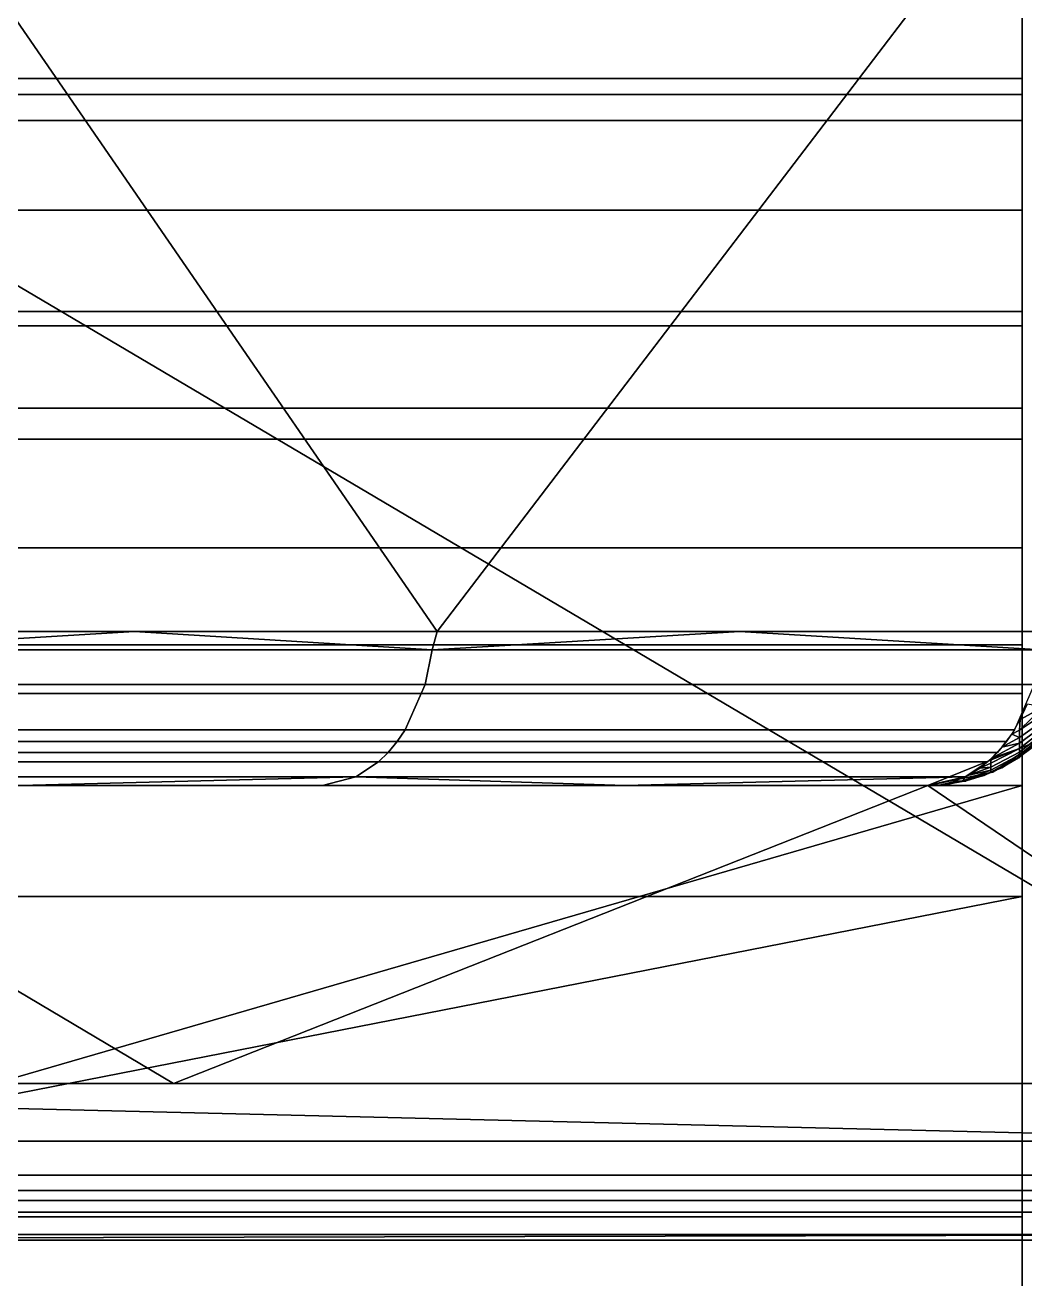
# Model space of a CAD drawing. Extents: x -11.8 to 11.8, y -23.6 to 0.1.
# Drawn here: x 6.891 to 9.969, y -6.987 to -3.127 of the extents above; entities that cross this region are included whole.
import ezdxf

# ---------------------------------------------------------------- set-up
doc = ezdxf.new("R2010")
doc.units = 0
doc.header["$MEASUREMENT"] = 0
doc.layers.add('COURO', color=7, linetype='CONTINUOUS')
doc.layers.add('METALICO', color=253, linetype='CONTINUOUS')

msp = doc.modelspace()

# ---------------------------------------------------------------- linework, layer by layer
at = {"layer": 'COURO'}
for points in [[(9.961, -3.3196, -57.2413), (9.961, -2.5033, -53.4343), (9.961, -0.0033, -53.4343)], [(9.961, -0.0033, -53.4343), (9.961, -0.8244, -57.7565), (9.961, -3.3196, -57.2413)], [(9.961, -0.8244, -57.7565), (9.961, -3.1736, -61.4765), (9.961, -3.3196, -57.2413)], [(9.961, -2.7459, -60.9923), (-0.1006, -2.7459, -60.9923), (-0.1006, -3.291, -61.6004), (9.961, -3.291, -61.6004)], [(9.961, -2.8741, -56.0324), (-0.1006, -2.8741, -56.0324), (-0.1006, -3.3409, -57.2884), (9.961, -3.3409, -57.2884)], [(9.961, -5.6249, -60.3789), (9.961, -3.3196, -57.2413), (9.961, -3.1736, -61.4765)], [(9.961, -3.1736, -61.4765), (9.961, -6.7233, -64.0757), (9.961, -5.6249, -60.3789)], [(9.961, -3.291, -61.6004), (-0.1006, -3.291, -61.6004), (-0.1006, -4.0082, -62.2865), (9.961, -4.0082, -62.2865)], [(9.961, -3.3409, -57.2884), (-0.1006, -3.3409, -57.2884), (-0.1006, -3.6969, -57.9887), (9.961, -3.6969, -57.9887)], [(-0.039, -3.4202, -12.7558), (9.961, -9.0976, -21.7269), (-10.039, -9.0976, -21.7269)], [(-10.039, -3.4202, -12.7558), (9.961, -3.4202, -12.7558), (9.961, -3.4202, 0.364), (-10.039, -3.4202, 0.364)], [(9.961, -5.4681, 0.364), (-10.039, -5.4681, 0.364), (-10.039, -3.4202, 0.364), (9.961, -3.4202, 0.364)], [(9.961, -3.4202, -12.7558), (9.961, -9.0976, -21.7269), (-0.039, -3.4202, -12.7558)], [(9.961, -8.4759, -15.8383), (9.961, -5.4681, -11.3219), (9.961, -3.4202, -12.7558)], [(9.961, -5.4681, -11.3219), (9.961, -5.4681, -5.479), (9.961, -3.4202, -8.3825)], [(9.961, -5.4681, -5.479), (9.961, -5.4681, 0.364), (9.961, -3.4202, -4.0093)], [(9.961, -5.4681, 0.364), (9.961, -3.4202, 0.364), (9.961, -3.4202, -4.0093)], [(9.961, -3.4202, -4.0093), (9.961, -3.4202, -8.3825), (9.961, -5.4681, -5.479)], [(9.961, -3.4202, -8.3825), (9.961, -3.4202, -12.7558), (9.961, -5.4681, -11.3219)], [(9.961, -3.4202, -12.7558), (9.961, -6.767, -17.8176), (9.961, -8.4759, -15.8383)], [(9.961, -3.6969, -57.9887), (-0.1006, -3.6969, -57.9887), (-0.1006, -4.0532, -58.5706), (9.961, -4.0532, -58.5706)], [(9.961, -4.0082, -62.2865), (-0.1006, -4.0082, -62.2865), (-0.1006, -5.0349, -63.0926), (9.961, -5.0349, -63.0926)], [(9.961, -4.0532, -58.5706), (-0.1006, -4.0532, -58.5706), (-0.1006, -4.3059, -58.9323), (9.961, -4.3059, -58.9323)], [(9.961, -4.3059, -58.9323), (-0.1006, -4.3059, -58.9323), (-0.1006, -4.4014, -59.0599), (9.961, -4.4014, -59.0599)], [(9.961, -4.4014, -59.0599), (-0.1006, -4.4014, -59.0599), (-0.1006, -4.736, -59.4741), (9.961, -4.736, -59.4741)], [(9.961, -4.736, -59.4741), (-0.1006, -4.736, -59.4741), (-0.1006, -5.1846, -59.9615), (9.961, -5.1846, -59.9615)], [(9.961, -5.0349, -63.0926), (-0.1006, -5.0349, -63.0926), (-0.1006, -7.5665, -64.4375), (9.961, -7.5665, -64.4375)], [(9.961, -5.1846, -59.9615), (-0.1006, -5.1846, -59.9615), (-0.1006, -5.8095, -60.5384), (9.961, -5.8095, -60.5384)], [(-10.039, -5.4681, -11.3219), (-10.039, -5.4681, 0.364), (9.961, -5.4681, 0.364), (9.961, -5.4681, -11.3219)], [(-10.039, -11.2701, -20.4899), (-10.039, -5.4681, -11.3219), (9.961, -5.4681, -11.3219)], [(9.961, -5.4681, -11.3219), (9.961, -11.2701, -20.4899), (-10.039, -11.2701, -20.4899)], [(9.961, -9.014, -62.2955), (9.961, -5.6249, -60.3789), (9.961, -6.7233, -64.0757)], [(9.961, -5.8095, -60.5384), (-0.1006, -5.8095, -60.5384), (4.9302, -6.7964, -61.2635)], [(4.9302, -6.7964, -61.2635), (9.961, -6.7964, -61.2635), (9.961, -5.8095, -60.5384)], [(9.961, -6.7233, -64.0757), (9.961, -10.9789, -65.1919), (9.961, -9.014, -62.2955)], [(9.961, -6.767, -17.8176), (9.961, -9.8396, -23.0504), (9.961, -8.4759, -15.8383)], [(9.961, -6.7964, -61.2635), (4.9302, -6.7964, -61.2635), (4.9302, -8.0694, -61.9423), (9.961, -8.0694, -61.9423)]]:
    msp.add_3dface(points, dxfattribs=at)
at = {"layer": 'METALICO'}
for points in [[(0, -6.3855, 11.5224), (11.0227, -6.3855, 11.5224), (0, 0.1319, 11.75)], [(11.0227, -6.3855, 11.5224), (11.2503, 0.1319, 11.75), (0, 0.1319, 11.75)], [(8.1598, -4.9943, 8.1598), (6.2958, -4.9943, 10.0238), (6.3963, -2.4312, 10.1133)], [(10.1133, -2.4312, 6.3963), (8.1598, -4.9943, 8.1598), (6.3963, -2.4312, 10.1133)], [(10.1133, -2.4312, 6.3963), (10.0238, -4.9943, 6.2958), (8.1598, -4.9943, 8.1598)], [(6.2958, -4.9943, 10.0238), (7.2278, -4.9943, 9.0918), (6.2914, -5.0508, 10.0194)], [(8.144, -5.0508, 8.1669), (6.2914, -5.0508, 10.0194), (7.2278, -4.9943, 9.0918)], [(7.2278, -4.9943, 9.0918), (8.1598, -4.9943, 8.1598), (8.144, -5.0508, 8.1669)], [(8.1598, -4.9943, 8.1598), (9.0918, -4.9943, 7.2278), (8.144, -5.0508, 8.1669)], [(10.0194, -5.0508, 6.2914), (8.144, -5.0508, 8.1669), (9.0918, -4.9943, 7.2278)], [(9.0918, -4.9943, 7.2278), (10.0238, -4.9943, 6.2958), (10.0194, -5.0508, 6.2914)], [(8.1226, -5.1571, 8.1456), (6.2701, -5.1571, 9.9981), (6.2914, -5.0508, 10.0194), (8.144, -5.0508, 8.1669)], [(9.9981, -5.1571, 6.2701), (8.1226, -5.1571, 8.1456), (8.144, -5.0508, 8.1669), (10.0194, -5.0508, 6.2914)], [(8.0618, -5.2965, 8.0848), (6.2093, -5.2965, 9.9373), (6.2701, -5.1571, 9.9981), (8.1226, -5.1571, 8.1456)], [(9.9373, -5.2965, 6.2093), (8.0618, -5.2965, 8.0848), (8.1226, -5.1571, 8.1456), (9.9981, -5.1571, 6.2701)], [(10.026, -5.2259, 6.1822), (10.026, -5.2487, 6.155), (9.9529, -5.2973, 6.1917)], [(9.9529, -5.2973, 6.1917), (9.9551, -5.2652, 6.2271), (10.026, -5.2259, 6.1822)], [(9.9529, -5.2973, 6.1917), (10.026, -5.2487, 6.155), (10.026, -5.2681, 6.1265), (9.9529, -5.3201, 6.1583)], [(9.9551, -5.2652, 6.2271), (9.9776, -5.2163, 6.2497), (10.026, -5.2259, 6.1822)], [(9.9287, -5.3101, 6.2007), (9.9551, -5.2652, 6.2271), (9.9529, -5.2973, 6.1917)], [(9.9529, -5.3201, 6.1583), (10.026, -5.2681, 6.1265), (10.026, -5.2833, 6.099), (9.9529, -5.3379, 6.1261)], [(9.9529, -5.3379, 6.1261), (10.026, -5.2833, 6.099), (10.026, -5.297, 6.0676), (9.9529, -5.354, 6.0893)], [(8.0372, -5.3328, 8.0601), (6.1846, -5.3328, 9.9126), (6.2093, -5.2965, 9.9373), (8.0618, -5.2965, 8.0848)], [(9.9126, -5.3328, 6.1846), (8.0372, -5.3328, 8.0601), (8.0618, -5.2965, 8.0848), (9.9373, -5.2965, 6.2093)], [(9.8987, -5.3502, 6.1707), (9.9287, -5.3101, 6.2007), (9.9529, -5.3201, 6.1583)], [(9.9529, -5.3201, 6.1583), (9.9529, -5.3379, 6.1261), (9.8987, -5.3502, 6.1707)], [(9.9529, -5.2973, 6.1917), (9.9529, -5.3201, 6.1583), (9.9287, -5.3101, 6.2007)], [(9.9529, -5.354, 6.0893), (10.026, -5.297, 6.0676), (10.026, -5.3069, 6.0375), (9.9529, -5.3656, 6.0539)], [(9.9529, -5.3656, 6.0539), (10.026, -5.3069, 6.0375), (10.026, -5.3141, 6.0065), (9.9529, -5.374, 6.0176)], [(9.9529, -5.374, 6.0176), (10.026, -5.3141, 6.0065), (10.026, -5.3184, 5.9752), (9.9529, -5.3791, 5.9808)], [(9.9529, -5.3791, 5.9808), (10.026, -5.3184, 5.9752), (9.9962, -5.3476, 5.9428)], [(8.009, -5.3664, 8.0319), (6.1565, -5.3664, 9.8844), (6.1846, -5.3328, 9.9126), (8.0372, -5.3328, 8.0601)], [(9.8844, -5.3664, 6.1565), (8.009, -5.3664, 8.0319), (8.0372, -5.3328, 8.0601), (9.9126, -5.3328, 6.1846)], [(10.0181, -5.3278, -11.5593), (9.6707, -5.4681, -11.5544), (9.8702, -5.4266, -2.8126)], [(9.6707, -5.4681, -11.5544), (10.0181, -5.3278, -11.5593), (11.0227, -6.3855, -11.5224)], [(9.8647, -5.3989, 6.1063), (9.9529, -5.354, 6.0893), (9.9529, -5.3656, 6.0539), (9.8647, -5.4119, 6.0669)], [(9.9529, -5.354, 6.0893), (9.8647, -5.3989, 6.1063), (9.8657, -5.3852, 6.1377)], [(9.8647, -5.4119, 6.0669), (9.9529, -5.3656, 6.0539), (9.9529, -5.374, 6.0176), (9.8647, -5.4213, 6.0263)], [(9.8657, -5.3852, 6.1377), (9.8987, -5.3502, 6.1707), (9.9529, -5.3379, 6.1261)], [(9.9529, -5.3379, 6.1261), (9.9529, -5.354, 6.0893), (9.8657, -5.3852, 6.1377)], [(9.8702, -5.4266, -2.8126), (9.9479, -5.3843, -2.8126), (10.0181, -5.3278, -11.5593)], [(9.9479, -5.3843, -2.8126), (9.9958, -5.348, -2.8126), (10.0181, -5.3278, -11.5593)], [(9.9479, -5.3843, -2.8126), (9.9479, -5.3843, 5.9428), (9.9958, -5.348, 5.9428), (9.9958, -5.348, -2.8126)], [(9.9962, -5.3476, 5.9428), (9.9492, -5.3834, 5.9428), (9.9529, -5.3791, 5.9808)], [(7.9094, -5.4413, 7.9324), (6.0569, -5.4413, 9.7849), (6.1268, -5.395, 9.8547), (7.9793, -5.395, 8.0022)], [(7.9793, -5.395, 8.0022), (6.1268, -5.395, 9.8547), (6.1565, -5.3664, 9.8844), (8.009, -5.3664, 8.0319)], [(9.7849, -5.4413, 6.0569), (7.9094, -5.4413, 7.9324), (7.9793, -5.395, 8.0022), (9.8547, -5.395, 6.1268)], [(9.8547, -5.395, 6.1268), (7.9793, -5.395, 8.0022), (8.009, -5.3664, 8.0319), (9.8844, -5.3664, 6.1565)], [(9.83, -5.4145, 6.102), (9.8657, -5.3852, 6.1377), (9.8647, -5.3989, 6.1063)], [(9.8647, -5.3989, 6.1063), (9.8647, -5.4119, 6.0669), (9.83, -5.4145, 6.102)], [(9.8647, -5.4213, 6.0263), (9.9529, -5.374, 6.0176), (9.9529, -5.3791, 5.9808), (9.8647, -5.427, 5.9852)], [(9.8647, -5.427, 5.9852), (9.9529, -5.3791, 5.9808), (9.8983, -5.4133, 5.9428)], [(9.8702, -5.4266, -2.8126), (9.8702, -5.4266, 5.9428), (9.9479, -5.3843, 5.9428), (9.9479, -5.3843, -2.8126)], [(9.9492, -5.3834, 5.9428), (9.8983, -5.4133, 5.9428), (9.9529, -5.3791, 5.9808)], [(6.0569, -5.4413, 9.7849), (7.9094, -5.4413, 7.9324), (6.8748, -5.4681, 8.7387)], [(7.8068, -5.4681, 7.8068), (6.8748, -5.4681, 8.7387), (7.9094, -5.4413, 7.9324)], [(8.7387, -5.4681, 6.8748), (7.8068, -5.4681, 7.8068), (7.9094, -5.4413, 7.9324)], [(7.9094, -5.4413, 7.9324), (9.7849, -5.4413, 6.0569), (8.7387, -5.4681, 6.8748)], [(9.6707, -5.4681, 5.9428), (8.7387, -5.4681, 6.8748), (9.7849, -5.4413, 6.0569)], [(9.6707, -5.4681, -11.5544), (9.6707, -5.4681, -7.1801), (9.8702, -5.4266, -2.8126)], [(9.6707, -5.4681, -7.1801), (9.6707, -5.4681, -2.8058), (9.8702, -5.4266, -2.8126)], [(9.6707, -5.4681, -2.8058), (9.6707, -5.4681, 1.5685), (9.8702, -5.4266, -2.8126)], [(9.6707, -5.4681, 1.5685), (9.6707, -5.4681, 5.9428), (9.8702, -5.4266, 5.9428)], [(9.8702, -5.4266, 5.9428), (9.8702, -5.4266, -2.8126), (9.6707, -5.4681, 1.5685)], [(9.7526, -5.4545, 6.0246), (9.7921, -5.4377, 6.0641), (9.7747, -5.4551, 5.9878)], [(9.8647, -5.4213, 6.0263), (9.8647, -5.427, 5.9852), (9.7747, -5.4551, 5.9878)], [(9.8647, -5.4213, 6.0263), (9.7747, -5.4551, 5.9878), (9.7921, -5.4377, 6.0641)], [(9.7747, -5.4551, 5.9878), (9.8647, -5.427, 5.9852), (9.8443, -5.437, 5.9428)], [(9.8443, -5.437, 5.9428), (9.7878, -5.4542, 5.9428), (9.7747, -5.4551, 5.9878)], [(9.7921, -5.4377, 6.0641), (9.83, -5.4145, 6.102), (9.8647, -5.4119, 6.0669)], [(9.8647, -5.4119, 6.0669), (9.8647, -5.4213, 6.0263), (9.7921, -5.4377, 6.0641)], [(9.8983, -5.4133, 5.9428), (9.8443, -5.437, 5.9428), (9.8647, -5.427, 5.9852)], [(7.3485, -6.3855, -11.5224), (3.6742, -6.3855, -11.5224), (5.8024, -5.4681, -11.5544)], [(6.9077, -5.4681, -2.4579), (4.1446, -5.4681, -2.4579), (3.6784, -5.4681, -4.5544)], [(4.1446, -5.4681, -5.4901), (6.9077, -5.4681, -5.4901), (3.6784, -5.4681, -4.5544)], [(6.9077, -5.4681, -2.4579), (3.6784, -5.4681, -4.5544), (6.9077, -5.4681, -5.4901)], [(4.1446, -5.4681, 3.6064), (6.9077, -5.4681, 3.6064), (6.9077, -5.4681, 6.6386), (4.1446, -5.4681, 6.6386)], [(4.1446, -5.4681, 0.5742), (6.9077, -5.4681, 0.5742), (6.9077, -5.4681, 3.6064), (4.1446, -5.4681, 3.6064)], [(4.1446, -5.4681, -2.4579), (6.9077, -5.4681, -2.4579), (6.9077, -5.4681, 0.5742), (4.1446, -5.4681, 0.5742)], [(4.1446, -5.4681, -8.5223), (6.9077, -5.4681, -8.5223), (6.9077, -5.4681, -5.4901), (4.1446, -5.4681, -5.4901)], [(4.1446, -5.4681, 6.6386), (6.9077, -5.4681, 6.6386), (5.9428, -5.4681, 9.6707)], [(6.9077, -5.4681, -8.5223), (4.1446, -5.4681, -8.5223), (5.3726, -5.4681, -11.5544)], [(5.3726, -5.4681, -11.5544), (7.5217, -5.4681, -11.5544), (6.9077, -5.4681, -8.5223)], [(5.8024, -5.4681, -11.5544), (9.6707, -5.4681, -11.5544), (7.3485, -6.3855, -11.5224)], [(7.1854, -5.4681, 8.4281), (5.9428, -5.4681, 9.6707), (6.9077, -5.4681, 6.6386)], [(9.6707, -5.4681, -9.3673), (9.6707, -5.4681, -7.1801), (6.9077, -5.4681, -8.5223)], [(9.6707, -5.4681, -7.1801), (9.6707, -5.4681, -4.993), (6.9077, -5.4681, -5.4901)], [(9.6707, -5.4681, -4.993), (9.6707, -5.4681, -2.8058), (6.9077, -5.4681, -2.4579)], [(9.6707, -5.4681, -2.8058), (9.6707, -5.4681, -0.6187), (6.9077, -5.4681, -2.4579)], [(9.6707, -5.4681, -0.6187), (9.6707, -5.4681, 1.5685), (6.9077, -5.4681, 0.5742)], [(9.6707, -5.4681, 1.5685), (9.6707, -5.4681, 3.7556), (6.9077, -5.4681, 3.6064)], [(9.6707, -5.4681, 3.7556), (9.6707, -5.4681, 5.9428), (6.9077, -5.4681, 3.6064)], [(9.6707, -5.4681, 5.9428), (8.4281, -5.4681, 7.1854), (6.9077, -5.4681, 6.6386)], [(8.4281, -5.4681, 7.1854), (7.1854, -5.4681, 8.4281), (6.9077, -5.4681, 6.6386)], [(6.9077, -5.4681, 6.6386), (6.9077, -5.4681, 3.6064), (9.6707, -5.4681, 5.9428)], [(6.9077, -5.4681, 3.6064), (6.9077, -5.4681, 0.5742), (9.6707, -5.4681, 1.5685)], [(6.9077, -5.4681, 0.5742), (6.9077, -5.4681, -2.4579), (9.6707, -5.4681, -0.6187)], [(6.9077, -5.4681, -5.4901), (6.9077, -5.4681, -8.5223), (9.6707, -5.4681, -7.1801)], [(7.5217, -5.4681, -11.5544), (9.6707, -5.4681, -9.3673), (6.9077, -5.4681, -8.5223)], [(6.9077, -5.4681, -5.4901), (9.6707, -5.4681, -4.993), (6.9077, -5.4681, -2.4579)], [(11.0227, -6.3855, -11.5224), (7.3485, -6.3855, -11.5224), (9.6707, -5.4681, -11.5544)], [(9.6707, -5.4681, -11.5544), (9.6707, -5.4681, -9.3673), (7.5217, -5.4681, -11.5544)], [(9.7297, -5.4646, 5.9428), (9.6707, -5.4681, 5.9428), (9.7119, -5.4647, 5.984)], [(9.7119, -5.4647, 5.984), (9.7526, -5.4545, 6.0246), (9.7747, -5.4551, 5.9878)], [(9.7747, -5.4551, 5.9878), (9.7297, -5.4646, 5.9428), (9.7119, -5.4647, 5.984)], [(9.7878, -5.4542, 5.9428), (9.7297, -5.4646, 5.9428), (9.7747, -5.4551, 5.9878)], [(0, -6.563, -11.4831), (11.0227, -6.563, -11.4831), (3.6742, -6.3855, -11.5224)], [(11.0227, -6.563, 11.4831), (0, -6.563, 11.4831), (3.6742, -6.3855, 11.5224)], [(11.0227, -6.3855, -11.5224), (3.6742, -6.3855, -11.5224), (11.0227, -6.563, -11.4831)], [(3.6742, -6.3855, 11.5224), (11.0227, -6.3855, 11.5224), (11.0227, -6.563, 11.4831)], [(11.0227, -6.563, -11.4831), (0, -6.563, -11.4831), (0, -6.6681, -11.4227), (11.0227, -6.6681, -11.4227)], [(0, -6.563, 11.4831), (11.0227, -6.563, 11.4831), (11.0227, -6.6681, 11.4227), (0, -6.6681, 11.4227)], [(11.0227, -6.6681, -11.4227), (0, -6.6681, -11.4227), (0, -6.7152, -11.3826), (11.0227, -6.7152, -11.3826)], [(0, -6.6681, 11.4227), (11.0227, -6.6681, 11.4227), (11.0227, -6.7152, 11.3826), (0, -6.7152, 11.3826)], [(11.0227, -6.7152, -11.3826), (0, -6.7152, -11.3826), (0, -6.7455, -11.3507), (11.0227, -6.7455, -11.3507)], [(0, -6.7152, 11.3826), (11.0227, -6.7152, 11.3826), (11.0227, -6.7455, 11.3507), (0, -6.7455, 11.3507)], [(11.0227, -6.7455, -11.3507), (0, -6.7455, -11.3507), (0, -6.7813, -11.3043), (11.0227, -6.7813, -11.3043)], [(0, -6.7455, 11.3507), (11.0227, -6.7455, 11.3507), (11.0227, -6.7813, 11.3043), (0, -6.7813, 11.3043)], [(11.0227, -6.7813, -11.3043), (0, -6.7813, -11.3043), (0, -6.85, -11.156), (11.0227, -6.85, -11.156)], [(0, -6.7813, 11.3043), (11.0227, -6.7813, 11.3043), (11.0227, -6.85, 11.156), (0, -6.85, 11.156)], [(-11.0227, -6.8681, -11.0227), (11.0227, -6.8681, -11.0227), (11.0227, -6.8681, 11.0227), (-11.0227, -6.8681, 11.0227)], [(11.0227, -6.85, -11.156), (0, -6.85, -11.156), (3.6742, -6.8681, -11.0227)], [(0, -6.85, 11.156), (11.0227, -6.85, 11.156), (3.6742, -6.8681, 11.0227)], [(3.6742, -6.8681, -11.0227), (11.0227, -6.8681, -11.0227), (11.0227, -6.85, -11.156)], [(11.0227, -6.8681, 11.0227), (3.6742, -6.8681, 11.0227), (11.0227, -6.85, 11.156)]]:
    msp.add_3dface(points, dxfattribs=at)

doc.saveas('drawing.dxf')
